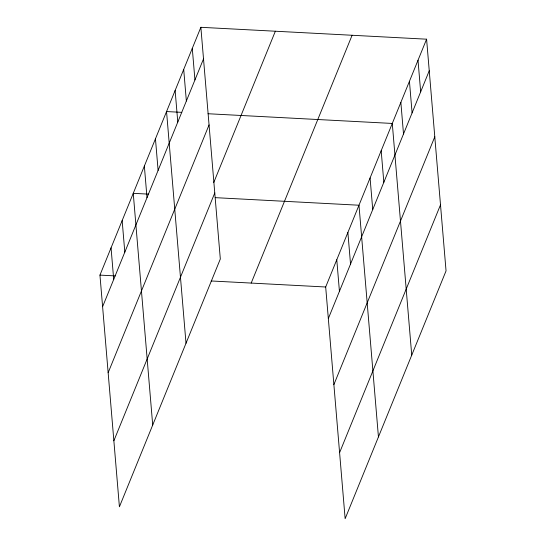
<?xml version="1.0" encoding="UTF-8"?>
<svg xmlns="http://www.w3.org/2000/svg" width="546" height="546" viewBox="0 0 546 546"><rect width="100%" height="100%" fill="white"/><g stroke="black" fill="none" stroke-linecap="round" stroke-linejoin="round"><path stroke-width="0.82" d="M200.86 27.3L220.318 259.002L119.41 506.811L99.952 275.109L200.86 27.3L426.59 39.189L446.048 270.891L345.14 518.7L325.682 286.998L426.59 39.189M102.607 306.688L203.515 58.886M108.149 372.727L209.057 124.925M213.773 182.46L275.355 31.224M113.868 440.765L214.776 192.963M251.194 283.074L352.102 35.265M328.33 318.584L429.245 70.775M333.879 384.623L434.787 136.814M339.592 452.661L440.499 204.852M181.791 112.36L166.55 111.555L186.009 343.257M208.033 113.739L392.281 123.444L411.739 355.146M148.492 194.13L133.251 193.332L152.709 425.034M215.254 197.652L358.981 205.221L378.439 436.923M99.952 275.109L115.192 275.907M211.152 280.965L325.682 286.998M418.011 60.258L420.666 91.837M409.439 81.32L412.087 112.899M400.86 102.382L403.508 133.968M381.183 150.703L383.831 182.289M370.079 177.962L372.734 209.548M347.884 232.48L350.532 264.066M336.78 259.739L339.435 291.325M192.288 48.362L194.936 79.948M183.709 69.424L186.357 101.01M175.13 90.493L177.784 122.072M155.453 138.814L158.108 170.393M144.356 166.073L147.004 197.652M122.154 220.591L124.809 252.17M111.056 247.85L113.704 279.429"/></g></svg>
